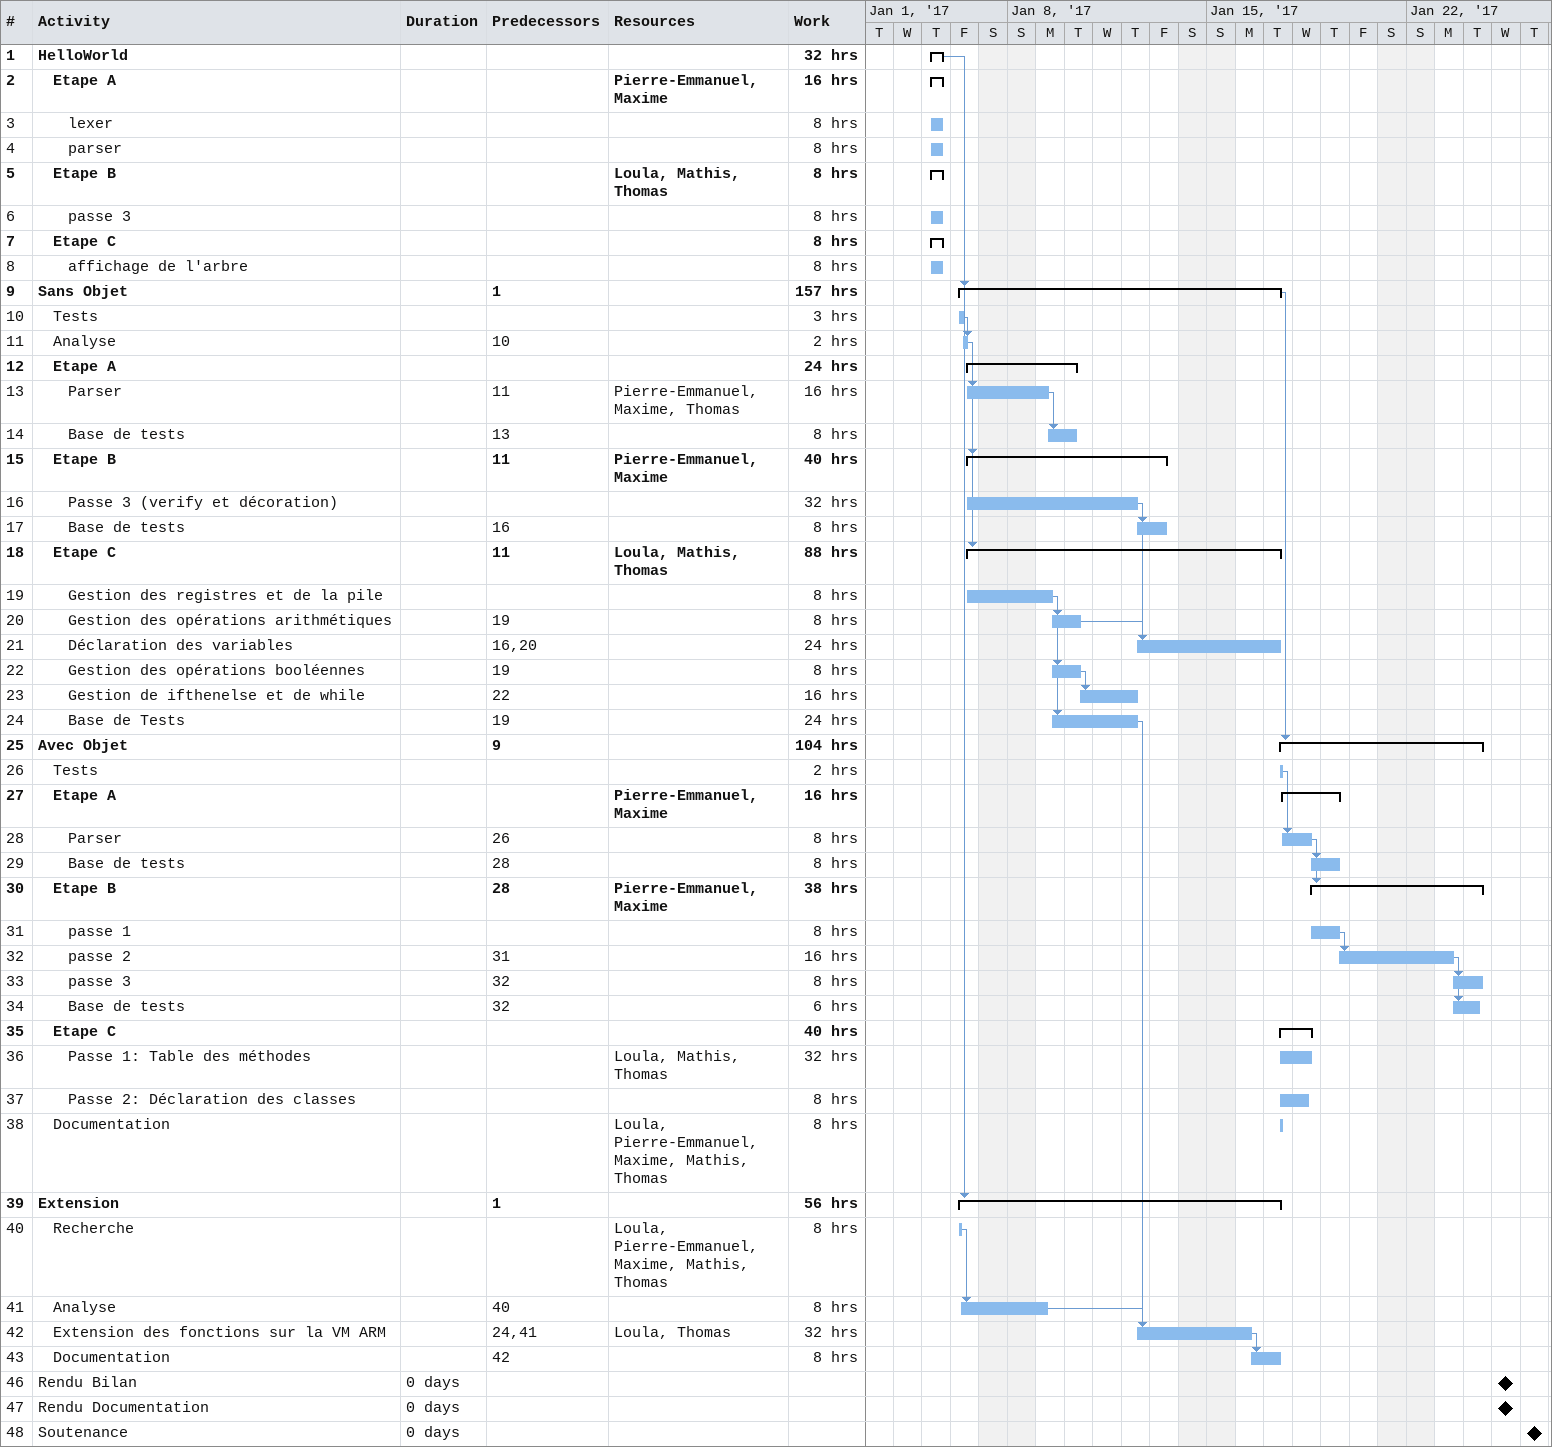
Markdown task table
| ID | Level | Task | Duration | Start | Finish | Predecessors | Resources | Work (h) |
|---|---|---|---|---|---|---|---|---|
| 1 | 1 | **HelloWorld** |  | 2017-01-05 | 2017-01-05 |  |  | 32 |
| 2 | 2 | **Etape A** |  | 2017-01-05 | 2017-01-05 |  | Pierre-Emmanuel, Maxime | 16 |
| 3 | 3 | lexer |  | 2017-01-05 | 2017-01-05 |  |  | 8 |
| 4 | 3 | parser |  | 2017-01-05 | 2017-01-05 |  |  | 8 |
| 5 | 2 | **Etape B** |  | 2017-01-05 | 2017-01-05 |  | Loula, Mathis, Thomas | 8 |
| 6 | 3 | passe 3 |  | 2017-01-05 | 2017-01-05 |  |  | 8 |
| 7 | 2 | **Etape C** |  | 2017-01-05 | 2017-01-05 |  |  | 8 |
| 8 | 3 | affichage de l'arbre |  | 2017-01-05 | 2017-01-05 |  |  | 8 |
| 9 | 1 | **Sans Objet** |  | 2017-01-06 | 2017-01-17 | 1 |  | 157 |
| 10 | 2 | Tests |  | 2017-01-06 | 2017-01-06 |  |  | 3 |
| 11 | 2 | Analyse |  | 2017-01-06 | 2017-01-06 | 10 |  | 2 |
| 12 | 2 | **Etape A** |  | 2017-01-06 | 2017-01-10 |  |  | 24 |
| 13 | 3 | Parser |  | 2017-01-06 | 2017-01-09 | 11 | Pierre-Emmanuel, Maxime, Thomas | 16 |
| 14 | 3 | Base de tests |  | 2017-01-09 | 2017-01-10 | 13 |  | 8 |
| 15 | 2 | **Etape B** |  | 2017-01-06 | 2017-01-13 | 11 | Pierre-Emmanuel, Maxime | 40 |
| 16 | 3 | Passe 3 (verify et décoration) |  | 2017-01-06 | 2017-01-12 |  |  | 32 |
| 17 | 3 | Base de tests |  | 2017-01-12 | 2017-01-13 | 16 |  | 8 |
| 18 | 2 | **Etape C** |  | 2017-01-06 | 2017-01-17 | 11 | Loula, Mathis, Thomas | 88 |
| 19 | 3 | Gestion des registres et de la pile |  | 2017-01-06 | 2017-01-09 |  |  | 8 |
| 20 | 3 | Gestion des opérations arithmétiques |  | 2017-01-09 | 2017-01-10 | 19 |  | 8 |
| 21 | 3 | Déclaration des variables |  | 2017-01-12 | 2017-01-17 | 16, 20 |  | 24 |
| 22 | 3 | Gestion des opérations booléennes |  | 2017-01-09 | 2017-01-10 | 19 |  | 8 |
| 23 | 3 | Gestion de ifthenelse et de while |  | 2017-01-10 | 2017-01-12 | 22 |  | 16 |
| 24 | 3 | Base de Tests |  | 2017-01-09 | 2017-01-12 | 19 |  | 24 |
| 25 | 1 | **Avec Objet** |  | 2017-01-17 | 2017-01-24 | 9 |  | 104 |
| 26 | 2 | Tests |  | 2017-01-17 | 2017-01-17 |  |  | 2 |
| 27 | 2 | **Etape A** |  | 2017-01-17 | 2017-01-19 |  | Pierre-Emmanuel, Maxime | 16 |
| 28 | 3 | Parser |  | 2017-01-17 | 2017-01-18 | 26 |  | 8 |
| 29 | 3 | Base de tests |  | 2017-01-18 | 2017-01-19 | 28 |  | 8 |
| 30 | 2 | **Etape B** |  | 2017-01-18 | 2017-01-24 | 28 | Pierre-Emmanuel, Maxime | 38 |
| 31 | 3 | passe 1 |  | 2017-01-18 | 2017-01-19 |  |  | 8 |
| 32 | 3 | passe 2 |  | 2017-01-19 | 2017-01-23 | 31 |  | 16 |
| 33 | 3 | passe 3 |  | 2017-01-23 | 2017-01-24 | 32 |  | 8 |
| 34 | 3 | Base de tests |  | 2017-01-23 | 2017-01-24 | 32 |  | 6 |
| 35 | 2 | **Etape C** |  | 2017-01-17 | 2017-01-18 |  |  | 40 |
| 36 | 3 | Passe 1: Table des méthodes |  | 2017-01-17 | 2017-01-18 |  | Loula, Mathis, Thomas | 32 |
| 37 | 3 | Passe 2: Déclaration des classes |  | 2017-01-17 | 2017-01-18 |  |  | 8 |
| 38 | 2 | Documentation |  | 2017-01-17 | 2017-01-17 |  | Loula, Pierre-Emmanuel, Maxime, Mathis, Thomas | 8 |
| 39 | 1 | **Extension** |  | 2017-01-06 | 2017-01-17 | 1 |  | 56 |
| 40 | 2 | Recherche |  | 2017-01-06 | 2017-01-06 |  | Loula, Pierre-Emmanuel, Maxime, Mathis, Thomas | 8 |
| 41 | 2 | Analyse |  | 2017-01-06 | 2017-01-09 | 40 |  | 8 |
| 42 | 2 | Extension des fonctions sur la VM ARM |  | 2017-01-12 | 2017-01-16 | 24, 41 | Loula, Thomas | 32 |
| 43 | 2 | Documentation |  | 2017-01-16 | 2017-01-17 | 42 |  | 8 |
| 46 | 1 | Rendu Bilan | 0d | 2017-01-25 | 2017-01-25 |  |  |  |
| 47 | 1 | Rendu Documentation | 0d | 2017-01-25 | 2017-01-25 |  |  |  |
| 48 | 1 | Soutenance | 0d | 2017-01-26 | 2017-01-26 |  |  |  |
